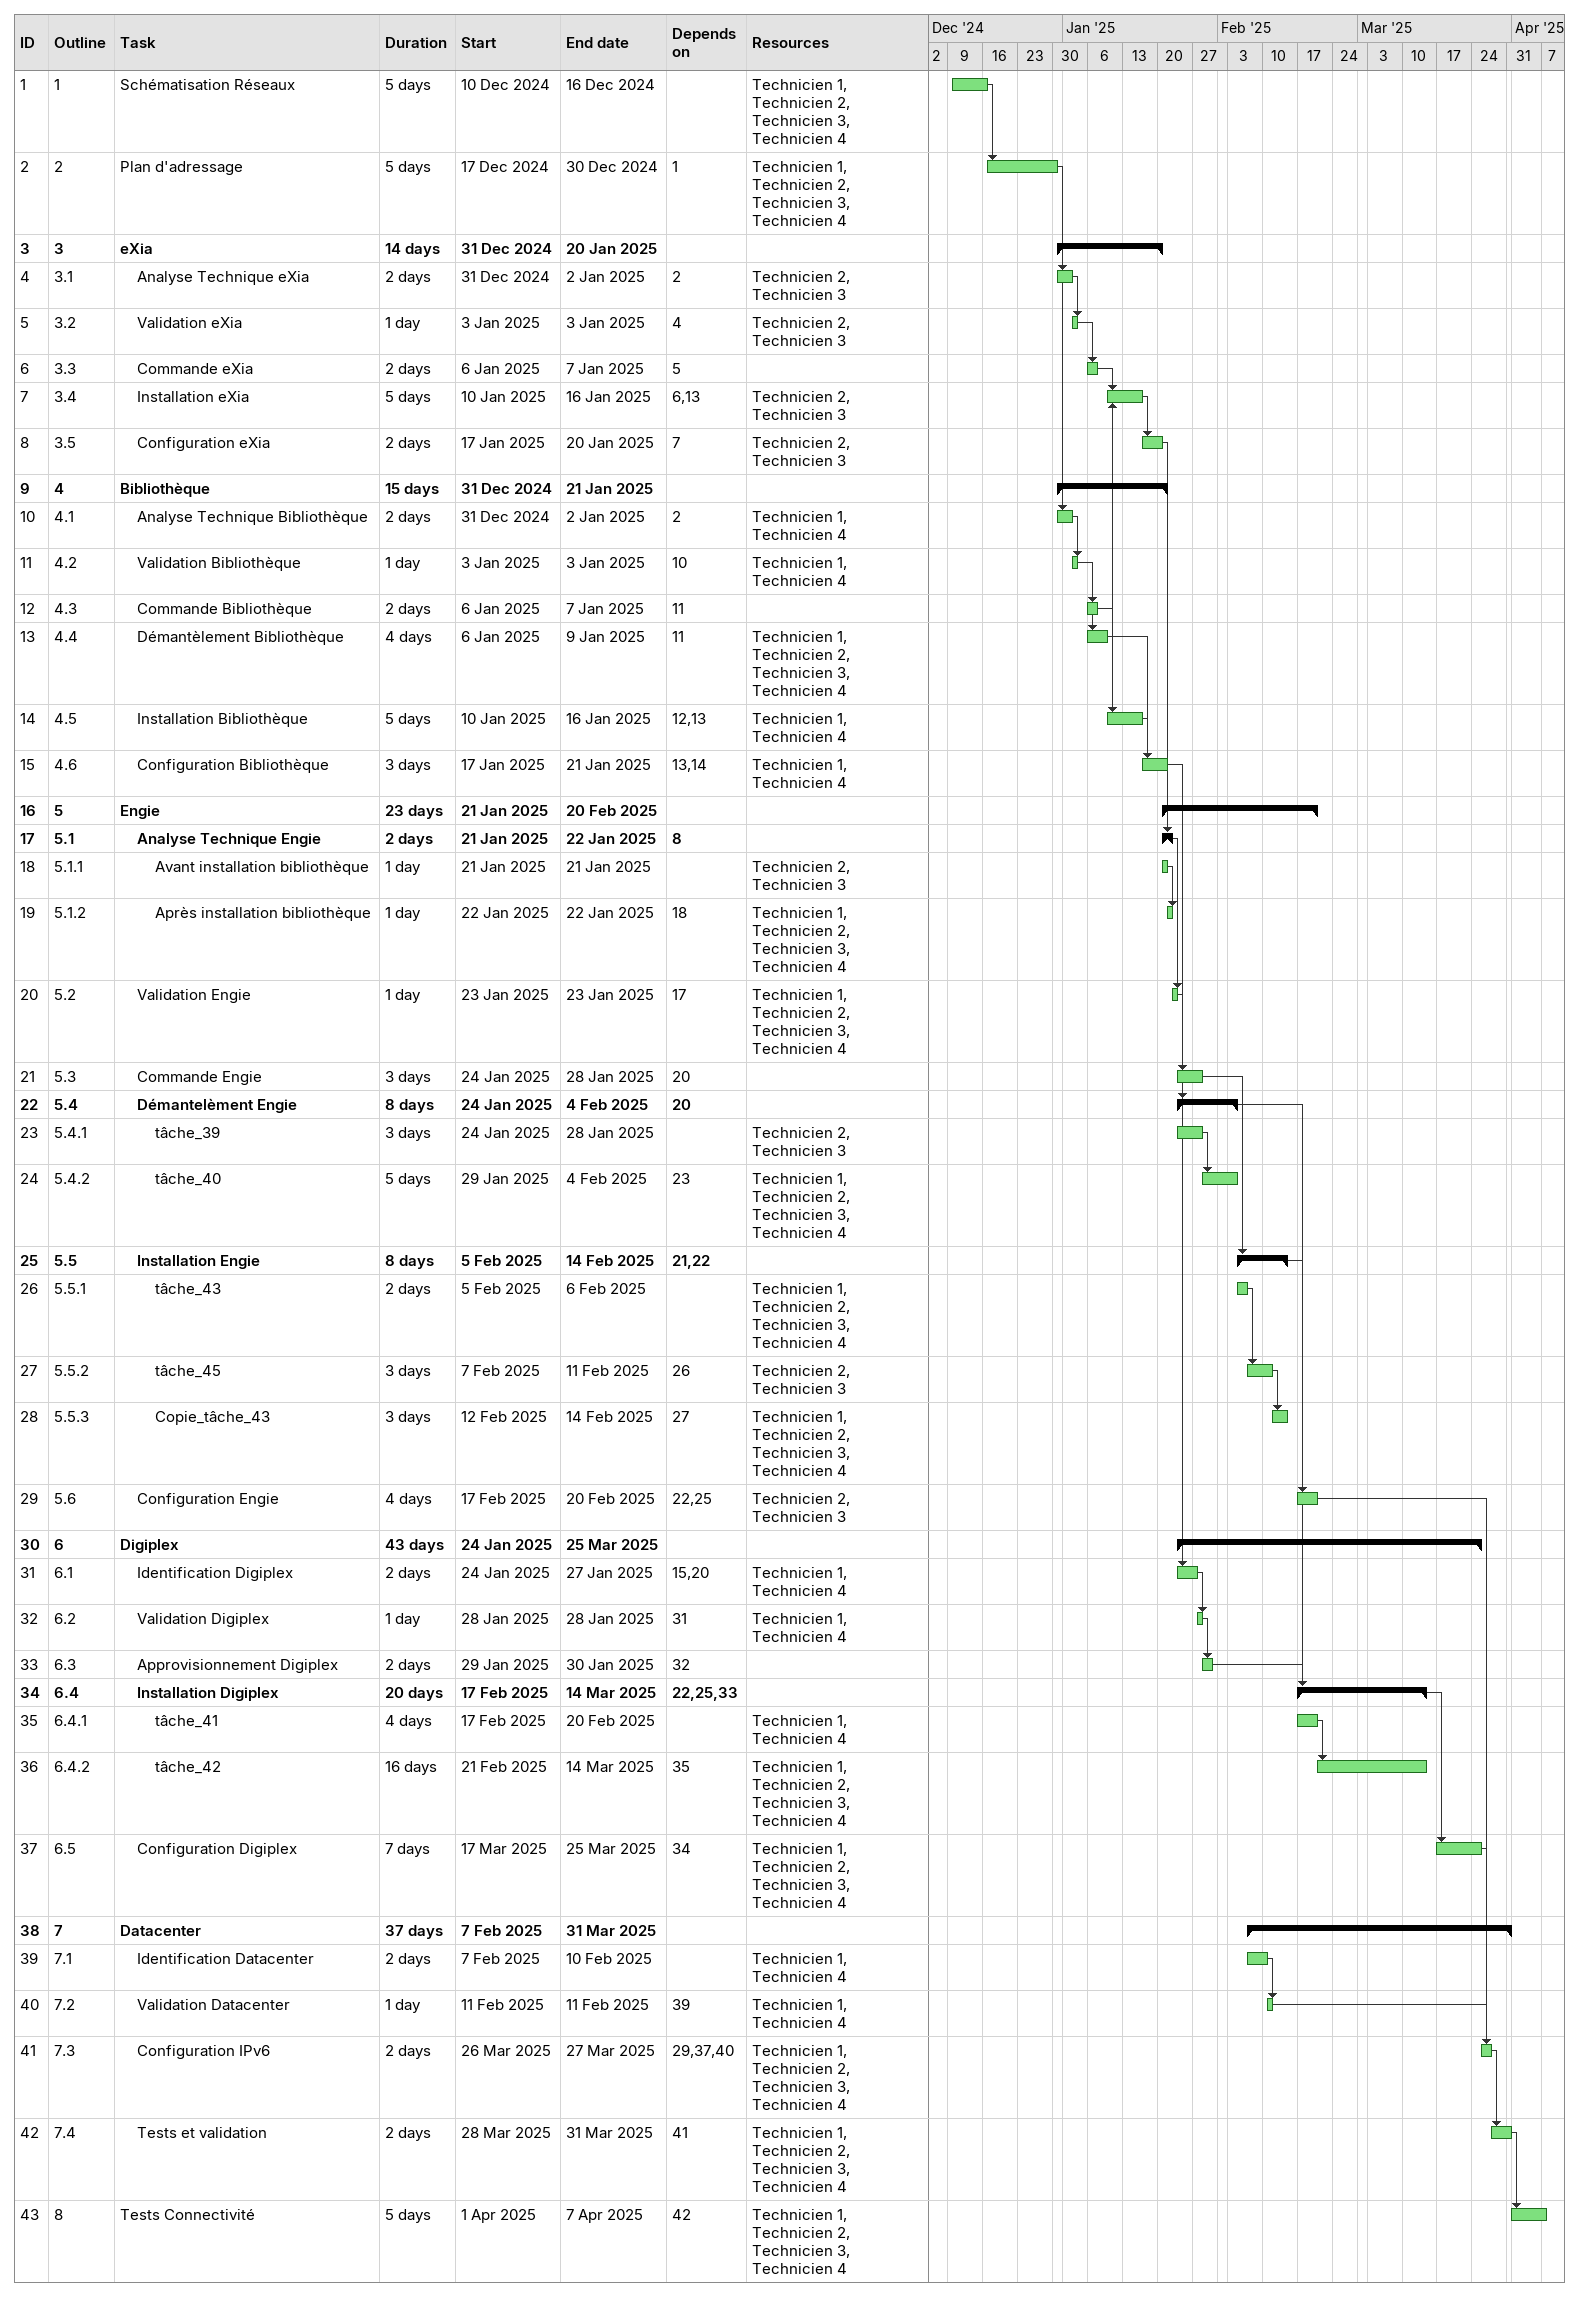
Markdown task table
| ID | WBS | Task | Duration | Start | Finish | Predecessors | Resources |
|---|---|---|---|---|---|---|---|
| 1 | 1 | Schématisation Réseaux | 5d | 2024-12-10 | 2024-12-16 |  | Technicien 1, Technicien 2, Technicien 3, Technicien 4 |
| 2 | 2 | Plan d'adressage | 5d | 2024-12-17 | 2024-12-30 | 1 | Technicien 1, Technicien 2, Technicien 3, Technicien 4 |
| 3 | 3 | **eXia** | 14d | 2024-12-31 | 2025-01-20 |  |  |
| 4 | 3.1 | Analyse Technique eXia | 2d | 2024-12-31 | 2025-01-02 | 2 | Technicien 2, Technicien 3 |
| 5 | 3.2 | Validation eXia | 1d | 2025-01-03 | 2025-01-03 | 4 | Technicien 2, Technicien 3 |
| 6 | 3.3 | Commande eXia | 2d | 2025-01-06 | 2025-01-07 | 5 |  |
| 7 | 3.4 | Installation eXia | 5d | 2025-01-10 | 2025-01-16 | 6, 13 | Technicien 2, Technicien 3 |
| 8 | 3.5 | Configuration eXia | 2d | 2025-01-17 | 2025-01-20 | 7 | Technicien 2, Technicien 3 |
| 9 | 4 | **Bibliothèque** | 15d | 2024-12-31 | 2025-01-21 |  |  |
| 10 | 4.1 | Analyse Technique Bibliothèque | 2d | 2024-12-31 | 2025-01-02 | 2 | Technicien 1, Technicien 4 |
| 11 | 4.2 | Validation Bibliothèque | 1d | 2025-01-03 | 2025-01-03 | 10 | Technicien 1, Technicien 4 |
| 12 | 4.3 | Commande Bibliothèque | 2d | 2025-01-06 | 2025-01-07 | 11 |  |
| 13 | 4.4 | Démantèlement Bibliothèque | 4d | 2025-01-06 | 2025-01-09 | 11 | Technicien 1, Technicien 2, Technicien 3, Technicien 4 |
| 14 | 4.5 | Installation Bibliothèque | 5d | 2025-01-10 | 2025-01-16 | 12, 13 | Technicien 1, Technicien 4 |
| 15 | 4.6 | Configuration Bibliothèque | 3d | 2025-01-17 | 2025-01-21 | 13, 14 | Technicien 1, Technicien 4 |
| 16 | 5 | **Engie** | 23d | 2025-01-21 | 2025-02-20 |  |  |
| 17 | 5.1 | **Analyse Technique Engie** | 2d | 2025-01-21 | 2025-01-22 | 8 |  |
| 18 | 5.1.1 | Avant installation bibliothèque | 1d | 2025-01-21 | 2025-01-21 |  | Technicien 2, Technicien 3 |
| 19 | 5.1.2 | Après installation bibliothèque | 1d | 2025-01-22 | 2025-01-22 | 18 | Technicien 1, Technicien 2, Technicien 3, Technicien 4 |
| 20 | 5.2 | Validation Engie | 1d | 2025-01-23 | 2025-01-23 | 17 | Technicien 1, Technicien 2, Technicien 3, Technicien 4 |
| 21 | 5.3 | Commande Engie | 3d | 2025-01-24 | 2025-01-28 | 20 |  |
| 22 | 5.4 | **Démantelèment Engie** | 8d | 2025-01-24 | 2025-02-04 | 20 |  |
| 23 | 5.4.1 | tâche_39 | 3d | 2025-01-24 | 2025-01-28 |  | Technicien 2, Technicien 3 |
| 24 | 5.4.2 | tâche_40 | 5d | 2025-01-29 | 2025-02-04 | 23 | Technicien 1, Technicien 2, Technicien 3, Technicien 4 |
| 25 | 5.5 | **Installation Engie** | 8d | 2025-02-05 | 2025-02-14 | 21, 22 |  |
| 26 | 5.5.1 | tâche_43 | 2d | 2025-02-05 | 2025-02-06 |  | Technicien 1, Technicien 2, Technicien 3, Technicien 4 |
| 27 | 5.5.2 | tâche_45 | 3d | 2025-02-07 | 2025-02-11 | 26 | Technicien 2, Technicien 3 |
| 28 | 5.5.3 | Copie_tâche_43 | 3d | 2025-02-12 | 2025-02-14 | 27 | Technicien 1, Technicien 2, Technicien 3, Technicien 4 |
| 29 | 5.6 | Configuration Engie | 4d | 2025-02-17 | 2025-02-20 | 22, 25 | Technicien 2, Technicien 3 |
| 30 | 6 | **Digiplex** | 43d | 2025-01-24 | 2025-03-25 |  |  |
| 31 | 6.1 | Identification Digiplex | 2d | 2025-01-24 | 2025-01-27 | 15, 20 | Technicien 1, Technicien 4 |
| 32 | 6.2 | Validation Digiplex | 1d | 2025-01-28 | 2025-01-28 | 31 | Technicien 1, Technicien 4 |
| 33 | 6.3 | Approvisionnement Digiplex | 2d | 2025-01-29 | 2025-01-30 | 32 |  |
| 34 | 6.4 | **Installation Digiplex** | 20d | 2025-02-17 | 2025-03-14 | 22, 25, 33 |  |
| 35 | 6.4.1 | tâche_41 | 4d | 2025-02-17 | 2025-02-20 |  | Technicien 1, Technicien 4 |
| 36 | 6.4.2 | tâche_42 | 16d | 2025-02-21 | 2025-03-14 | 35 | Technicien 1, Technicien 2, Technicien 3, Technicien 4 |
| 37 | 6.5 | Configuration Digiplex | 7d | 2025-03-17 | 2025-03-25 | 34 | Technicien 1, Technicien 2, Technicien 3, Technicien 4 |
| 38 | 7 | **Datacenter** | 37d | 2025-02-07 | 2025-03-31 |  |  |
| 39 | 7.1 | Identification Datacenter | 2d | 2025-02-07 | 2025-02-10 |  | Technicien 1, Technicien 4 |
| 40 | 7.2 | Validation Datacenter | 1d | 2025-02-11 | 2025-02-11 | 39 | Technicien 1, Technicien 4 |
| 41 | 7.3 | Configuration IPv6 | 2d | 2025-03-26 | 2025-03-27 | 29, 37, 40 | Technicien 1, Technicien 2, Technicien 3, Technicien 4 |
| 42 | 7.4 | Tests et validation | 2d | 2025-03-28 | 2025-03-31 | 41 | Technicien 1, Technicien 2, Technicien 3, Technicien 4 |
| 43 | 8 | Tests Connectivité | 5d | 2025-04-01 | 2025-04-07 | 42 | Technicien 1, Technicien 2, Technicien 3, Technicien 4 |
